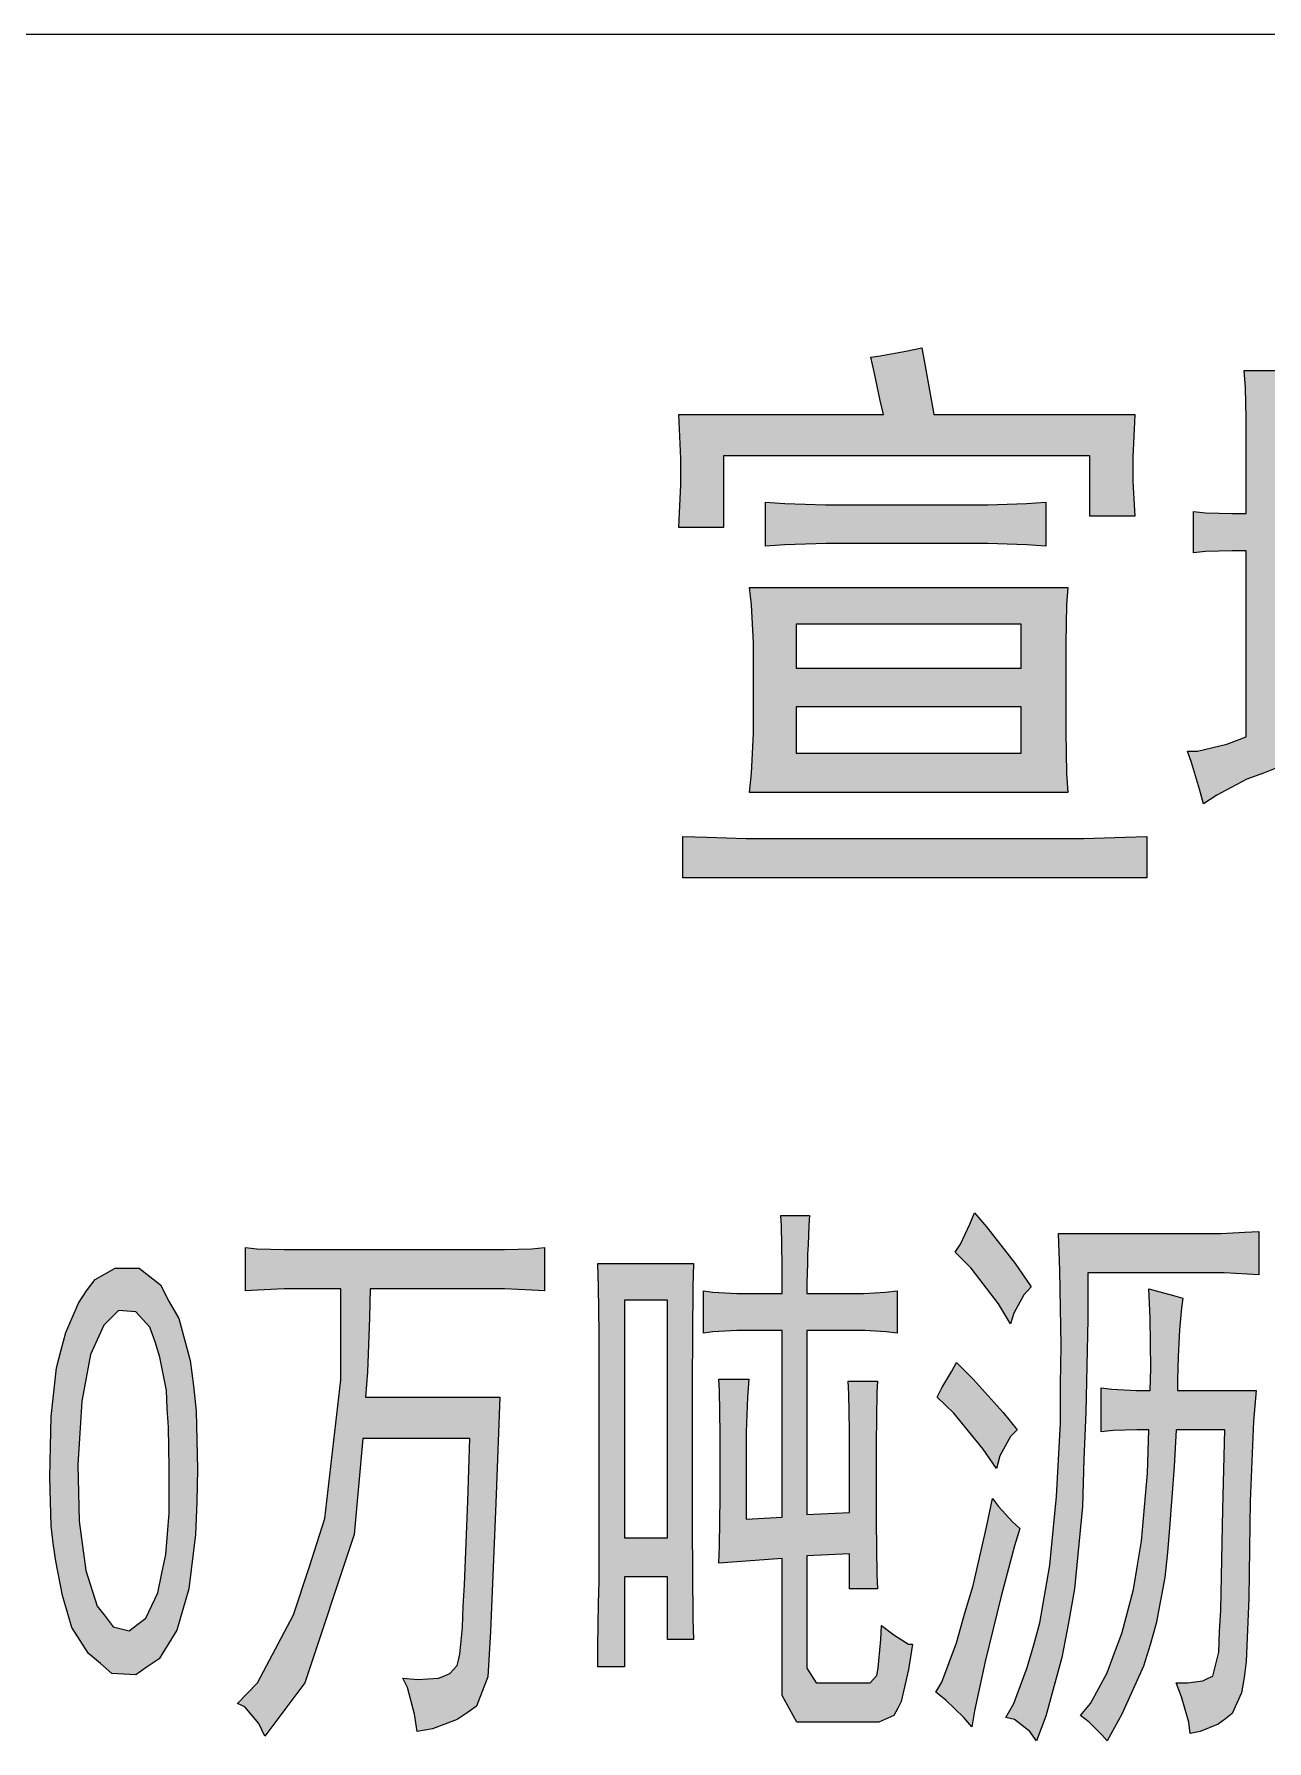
# Model space of a CAD drawing. Header units: millimetres. Extents: x 0 to 207, y 0 to 293.
# Drawn here: x 103.45 to 109.96, y 256.03 to 265.05 of the extents above; entities that cross this region are included whole.
import ezdxf

# ---------------------------------------------------------------- set-up
doc = ezdxf.new("R2010")
doc.units = ezdxf.units.MM

msp = doc.modelspace()

# ---------------------------------------------------------------- hatches: boundary and pattern name
h = msp.add_hatch(color=0)
h.dxf.hatch_style = 2
h.paths.add_polyline_path([(108.136972, 263.394472), (108.158139, 263.278056), (108.189889, 263.101667), (108.200472, 263.041694), (109.262333, 263.041694), (109.258806, 262.964083), (109.25175, 262.815917), (109.25175, 262.748889), (109.25175, 262.688917), (109.258806, 262.565444), (109.262333, 262.505472), (109.025972, 262.505472), (109.025972, 262.822972), (107.089222, 262.822972), (107.089222, 262.4455), (106.852861, 262.4455), (106.856389, 262.523111), (106.863444, 262.671278), (106.863444, 262.738306), (106.863444, 262.808861), (106.856389, 262.964083), (106.852861, 263.041694), (107.935889, 263.041694), (107.91825, 263.115778), (107.8865, 263.267472), (107.868861, 263.345083), (107.91825, 263.352139), (108.052306, 263.376833)])
h = msp.add_hatch(color=0)
h.dxf.hatch_style = 2
h.paths.add_polyline_path([(110.292444, 261.274278), (110.20425, 261.246056), (110.031389, 261.182556), (109.943194, 261.147278), (109.855, 261.115528), (109.69625, 261.030861), (109.625694, 260.985), (109.604528, 261.062611), (109.562194, 261.203722), (109.541028, 261.263694), (109.593944, 261.263694), (109.749167, 261.298972), (109.851472, 261.337778), (109.851472, 262.322028), (109.777389, 262.322028), (109.636278, 262.3185), (109.572778, 262.311444), (109.572778, 262.530167), (109.636278, 262.523111), (109.777389, 262.519583), (109.851472, 262.519583), (109.851472, 262.957028), (109.851472, 263.024056), (109.847944, 263.182806), (109.840889, 263.274528), (110.056083, 263.274528), (110.049028, 263.193389), (110.0455, 263.034639), (110.0455, 262.957028), (110.0455, 262.519583), (110.109, 262.519583), (110.239528, 262.523111), (110.303028, 262.530167), (110.303028, 262.311444), (110.239528, 262.3185), (110.109, 262.322028), (110.0455, 262.322028), (110.0455, 261.408333), (110.105472, 261.422444), (110.232472, 261.464778), (110.303028, 261.496528), (110.295972, 261.433028), (110.292444, 261.323667)])
h = msp.add_hatch(color=0)
h.dxf.hatch_style = 2
h.paths.add_polyline_path([(108.383917, 262.565444), (108.486222, 262.565444), (108.690833, 262.5725), (108.793139, 262.579556), (108.793139, 262.346722), (108.690833, 262.353778), (108.486222, 262.360833), (108.383917, 262.360833), (107.752444, 262.360833), (107.6325, 262.360833), (107.413778, 262.353778), (107.311472, 262.346722), (107.311472, 262.579556), (107.413778, 262.5725), (107.628972, 262.565444), (107.741861, 262.565444)])
h = msp.add_hatch(color=0)
h.paths.add_polyline_path([(108.909556, 262.128), (108.9025, 262.036278), (108.898972, 261.835194), (108.898972, 261.725833), (108.898972, 261.471833), (108.898972, 261.362472), (108.9025, 261.147278), (108.909556, 261.044972), (107.226806, 261.044972), (107.237389, 261.147278), (107.247972, 261.355417), (107.247972, 261.457722), (107.247972, 261.725833), (107.247972, 261.835194), (107.237389, 262.036278), (107.226806, 262.128)])
h.paths.add_polyline_path([(108.662611, 261.253111), (108.662611, 261.496528), (107.47375, 261.496528), (107.47375, 261.253111)])
h.paths.add_polyline_path([(108.662611, 261.701139), (108.662611, 261.933972), (107.47375, 261.933972), (107.47375, 261.701139)])
h = msp.add_hatch(color=0)
h.dxf.hatch_style = 2
h.paths.add_polyline_path([(108.888389, 260.801556), (108.994222, 260.801556), (109.212944, 260.808611), (109.325833, 260.812139), (109.325833, 260.593417), (106.874028, 260.593417), (106.874028, 260.812139), (107.001028, 260.808611), (107.209167, 260.801556), (107.290306, 260.801556)])
h = msp.add_hatch(color=0)
h.dxf.hatch_style = 2
h.paths.add_polyline_path([(107.837111, 256.338917), (107.865333, 256.338917), (107.900611, 256.377722), (107.907667, 256.416528), (107.911194, 256.455333), (107.921778, 256.568222), (107.925306, 256.642306), (107.988806, 256.592917), (108.066417, 256.543528), (108.087583, 256.543528), (108.066417, 256.409472), (108.027611, 256.240139), (108.009972, 256.204861), (107.988806, 256.166056), (107.911194, 256.130778), (107.851222, 256.130778), (107.551361, 256.130778), (107.477278, 256.130778), (107.399667, 256.271889), (107.399667, 256.409472), (107.399667, 256.995083), (107.064528, 256.970389), (107.068056, 257.062111), (107.071583, 257.319639), (107.071583, 257.481917), (107.071583, 257.654778), (107.068056, 257.884083), (107.064528, 257.944056), (107.223278, 257.944056), (107.216222, 257.848806), (107.209167, 257.665361), (107.209167, 257.580694), (107.209167, 257.203222), (107.399667, 257.213806), (107.399667, 258.201583), (107.230333, 258.201583), (107.159778, 258.201583), (107.032778, 258.194528), (106.983389, 258.187472), (106.983389, 258.409722), (107.032778, 258.402667), (107.159778, 258.395611), (107.230333, 258.395611), (107.399667, 258.395611), (107.399667, 258.547306), (107.396139, 258.755444), (107.392611, 258.808361), (107.544306, 258.808361), (107.540778, 258.755444), (107.53725, 258.653139), (107.533722, 258.60375), (107.533722, 258.554361), (107.530194, 258.452056), (107.530194, 258.395611), (107.770083, 258.395611), (107.830056, 258.395611), (107.946472, 258.402667), (108.006444, 258.409722), (108.006444, 258.187472), (107.95, 258.194528), (107.837111, 258.201583), (107.780667, 258.201583), (107.530194, 258.201583), (107.530194, 257.227917), (107.755972, 257.2385), (107.755972, 257.541889), (107.755972, 257.672417), (107.752444, 257.866444), (107.748917, 257.933472), (107.904139, 257.933472), (107.900611, 257.8735), (107.897083, 257.605389), (107.897083, 257.39725), (107.897083, 257.189111), (107.900611, 256.910417), (107.904139, 256.836333), (107.755972, 256.836333), (107.755972, 257.019778), (107.530194, 257.009194), (107.530194, 256.497667), (107.530194, 256.416528), (107.579583, 256.338917), (107.625444, 256.338917)])
h = msp.add_hatch(color=0)
h.dxf.hatch_style = 2
h.paths.add_polyline_path([(108.415667, 258.822472), (108.479167, 258.748389), (108.630861, 258.554361), (108.715528, 258.430889), (108.676722, 258.388556), (108.623806, 258.293306), (108.606167, 258.236861), (108.542667, 258.342694), (108.398028, 258.529667), (108.313361, 258.614333), (108.341583, 258.656667), (108.390972, 258.7625)])
h = msp.add_hatch(color=0)
h.dxf.hatch_style = 2
h.paths.add_polyline_path([(108.74375, 256.032), (108.708472, 256.081389), (108.627333, 256.144889), (108.581472, 256.155472), (108.623806, 256.229556), (108.694361, 256.420056), (108.729639, 256.54), (108.761389, 256.656417), (108.814306, 256.959806), (108.831944, 257.14325), (108.849583, 257.323167), (108.87075, 257.711222), (108.87075, 257.915833), (108.874278, 258.120444), (108.867222, 258.519083), (108.860167, 258.713111), (109.671556, 258.713111), (109.717417, 258.713111), (109.844417, 258.720167), (109.9185, 258.723694), (109.9185, 258.494389), (109.858528, 258.497917), (109.735056, 258.504972), (109.671556, 258.504972), (109.015389, 258.504972), (109.015389, 258.261556), (109.004806, 257.767667), (108.994222, 257.520722), (108.987167, 257.27025), (108.944833, 256.836333), (108.913083, 256.656417), (108.877806, 256.472972), (108.793139, 256.162528)])
h = msp.add_hatch(color=0)
h.dxf.hatch_style = 2
h.paths.add_polyline_path([(105.469972, 256.081389), (105.455861, 256.173111), (105.420583, 256.314222), (105.395889, 256.363611), (105.4735, 256.356556), (105.582861, 256.363611), (105.611083, 256.374194), (105.642833, 256.388306), (105.681639, 256.430639), (105.688694, 256.458861), (105.69575, 256.490611), (105.709861, 256.631722), (105.713389, 256.744611), (105.720444, 256.8575), (105.738083, 257.298472), (105.748667, 257.630083), (105.184222, 257.630083), (105.138361, 257.122083), (104.877306, 256.338917), (104.665639, 256.056694), (104.633889, 256.123722), (104.559806, 256.211917), (104.521, 256.229556), (104.626833, 256.338917), (104.817333, 256.69875), (104.902, 256.95275), (104.983139, 257.20675), (105.067806, 257.940528), (105.067806, 258.420306), (104.849083, 258.420306), (104.767944, 258.420306), (104.626833, 258.41325), (104.563333, 258.409722), (104.563333, 258.639028), (104.623306, 258.631972), (104.767944, 258.628444), (104.856139, 258.628444), (105.850972, 258.628444), (105.932111, 258.628444), (106.07675, 258.631972), (106.143778, 258.639028), (106.143778, 258.409722), (106.07675, 258.41325), (105.932111, 258.420306), (105.850972, 258.420306), (105.223028, 258.420306), (105.2195, 258.268611), (105.208917, 257.982861), (105.198333, 257.848806), (105.907417, 257.848806), (105.88625, 257.287889), (105.858028, 256.610556), (105.850972, 256.490611), (105.843917, 256.370667), (105.783944, 256.215444), (105.734556, 256.180167), (105.681639, 256.144889), (105.551111, 256.0955)])
h = msp.add_hatch(color=0)
h.paths.add_polyline_path([(103.533222, 257.58775), (103.53675, 257.7465), (103.564972, 258.004028), (103.589667, 258.099278), (103.614361, 258.191), (103.681389, 258.346222), (103.723722, 258.409722), (103.769583, 258.469694), (103.875417, 258.529667), (103.938917, 258.529667), (104.002417, 258.529667), (104.115306, 258.441472), (104.161167, 258.353278), (104.210556, 258.265083), (104.270528, 258.042833), (104.288167, 257.908778), (104.302278, 257.774722), (104.309333, 257.467806), (104.305806, 257.294944), (104.29875, 257.122083), (104.263472, 256.836333), (104.231722, 256.726972), (104.199972, 256.617611), (104.10825, 256.465917), (104.04475, 256.423583), (103.984778, 256.38125), (103.857778, 256.388306), (103.797806, 256.441222), (103.734306, 256.494139), (103.646111, 256.631722), (103.621417, 256.716389), (103.596722, 256.801056), (103.561444, 256.980972), (103.547333, 257.076222), (103.53675, 257.167944), (103.529694, 257.425472)])
h.paths.add_polyline_path([(103.688444, 257.658306), (103.677861, 257.4925), (103.684917, 257.192639), (103.702556, 257.062111), (103.720194, 256.931583), (103.780167, 256.744611), (103.8225, 256.691694), (103.864833, 256.63525), (103.9495, 256.614083), (103.995361, 256.649361), (104.037694, 256.681111), (104.101194, 256.815167), (104.122361, 256.917472), (104.143528, 257.01625), (104.161167, 257.234972), (104.161167, 257.354917), (104.161167, 257.474861), (104.157639, 257.690056), (104.150583, 257.788833), (104.147056, 257.884083), (104.111778, 258.060472), (104.087083, 258.141611), (104.058861, 258.219222), (103.984778, 258.300361), (103.938917, 258.303889), (103.893056, 258.307417), (103.815444, 258.229806), (103.780167, 258.152194), (103.744889, 258.074583), (103.699028, 257.827639)])
h = msp.add_hatch(color=0)
h.paths.add_polyline_path([(106.930472, 258.554361), (106.926944, 258.430889), (106.923417, 257.926417), (106.923417, 257.541889), (106.923417, 257.164417), (106.926944, 256.677583), (106.930472, 256.568222), (106.792889, 256.568222), (106.792889, 256.899833), (106.567111, 256.899833), (106.567111, 256.423583), (106.426, 256.423583), (106.426, 256.532944), (106.429528, 256.758722), (106.433056, 256.875139), (106.433056, 258.067528), (106.433056, 258.187472), (106.429528, 258.430889), (106.426, 258.554361)])
h.paths.add_polyline_path([(106.792889, 257.104444), (106.792889, 258.360333), (106.567111, 258.360333), (106.567111, 257.104444)])
h = msp.add_hatch(color=0)
h.dxf.hatch_style = 2
h.paths.add_polyline_path([(109.555139, 256.070806), (109.548083, 256.130778), (109.509278, 256.264833), (109.481056, 256.338917), (109.541028, 256.338917), (109.622167, 256.3495), (109.650389, 256.363611), (109.675083, 256.374194), (109.706833, 256.501194), (109.710361, 256.610556), (109.717417, 256.723444), (109.728, 257.256139), (109.738583, 257.675944), (109.481056, 257.675944), (109.470472, 257.481917), (109.445778, 257.157361), (109.435194, 257.026833), (109.421083, 256.896306), (109.375222, 256.652889), (109.343472, 256.54), (109.308194, 256.427111), (109.195306, 256.173111), (109.117694, 256.032), (109.089472, 256.06375), (109.022444, 256.130778), (108.976583, 256.166056), (109.0295, 256.229556), (109.117694, 256.391833), (109.1565, 256.497667), (109.195306, 256.599972), (109.255278, 256.832806), (109.276444, 256.959806), (109.297611, 257.086806), (109.329361, 257.446639), (109.336417, 257.675944), (109.272917, 257.675944), (109.149444, 257.672417), (109.085944, 257.665361), (109.085944, 257.898194), (109.142389, 257.891139), (109.269389, 257.884083), (109.343472, 257.884083), (109.347, 258.0005), (109.343472, 258.268611), (109.336417, 258.420306), (109.375222, 258.409722), (109.466944, 258.385028), (109.516333, 258.370917), (109.509278, 258.321528), (109.498694, 258.205111), (109.495167, 258.134556), (109.491639, 258.064), (109.488111, 257.940528), (109.488111, 257.884083), (109.904389, 257.884083), (109.890278, 257.721806), (109.872639, 257.298472), (109.869111, 257.044472), (109.865583, 256.786944), (109.851472, 256.451806), (109.840889, 256.367139), (109.826778, 256.286), (109.777389, 256.176639), (109.742111, 256.148417), (109.703306, 256.120194), (109.608056, 256.081389)])
h = msp.add_hatch(color=0)
h.dxf.hatch_style = 2
h.paths.add_polyline_path([(108.320417, 258.03225), (108.408611, 257.944056), (108.567361, 257.767667), (108.641444, 257.675944), (108.606167, 257.640667), (108.549722, 257.538361), (108.532083, 257.471333), (108.461528, 257.573639), (108.306306, 257.764139), (108.218111, 257.848806), (108.242806, 257.898194), (108.295722, 257.986389)])
h = msp.add_hatch(color=0)
h.dxf.hatch_style = 2
h.paths.add_polyline_path([(108.655556, 257.153833), (108.627333, 257.062111), (108.556778, 256.797528), (108.514444, 256.624667), (108.472111, 256.451806), (108.415667, 256.19075), (108.401556, 256.106083), (108.359222, 256.155472), (108.263972, 256.247194), (108.211056, 256.289528), (108.242806, 256.342444), (108.320417, 256.550583), (108.36275, 256.702278), (108.408611, 256.853972), (108.479167, 257.160889), (108.510917, 257.312583), (108.542667, 257.27025), (108.61675, 257.189111)])

# ---------------------------------------------------------------- linework, layer by layer
at = {"color": 0, "lineweight": 0}
for points in [[(77.840417, 265.052528), (201.9935, 265.052528)], [(110.031389, 261.182556), (109.943194, 261.147278), (109.855, 261.115528), (109.69625, 261.030861), (109.625694, 260.985), (109.604528, 261.062611), (109.562194, 261.203722), (109.541028, 261.263694), (109.593944, 261.263694), (109.749167, 261.298972), (109.851472, 261.337778), (109.851472, 262.322028), (109.777389, 262.322028), (109.636278, 262.3185), (109.572778, 262.311444), (109.572778, 262.530167), (109.636278, 262.523111), (109.777389, 262.519583), (109.851472, 262.519583), (109.851472, 262.957028), (109.851472, 263.024056), (109.847944, 263.182806), (109.840889, 263.274528), (110.056083, 263.274528)]]:
    msp.add_lwpolyline(points, dxfattribs=at)
for points in [[(108.136972, 263.394472), (108.158139, 263.278056), (108.189889, 263.101667), (108.200472, 263.041694), (109.262333, 263.041694), (109.258806, 262.964083), (109.25175, 262.815917), (109.25175, 262.748889), (109.25175, 262.688917), (109.258806, 262.565444), (109.262333, 262.505472), (109.025972, 262.505472), (109.025972, 262.822972), (107.089222, 262.822972), (107.089222, 262.4455), (106.852861, 262.4455), (106.856389, 262.523111), (106.863444, 262.671278), (106.863444, 262.738306), (106.863444, 262.808861), (106.856389, 262.964083), (106.852861, 263.041694), (107.935889, 263.041694), (107.91825, 263.115778), (107.8865, 263.267472), (107.868861, 263.345083), (107.91825, 263.352139), (108.052306, 263.376833)], [(108.383917, 262.565444), (108.486222, 262.565444), (108.690833, 262.5725), (108.793139, 262.579556), (108.793139, 262.346722), (108.690833, 262.353778), (108.486222, 262.360833), (108.383917, 262.360833), (107.752444, 262.360833), (107.6325, 262.360833), (107.413778, 262.353778), (107.311472, 262.346722), (107.311472, 262.579556), (107.413778, 262.5725), (107.628972, 262.565444), (107.741861, 262.565444)], [(108.909556, 262.128), (108.9025, 262.036278), (108.898972, 261.835194), (108.898972, 261.725833), (108.898972, 261.471833), (108.898972, 261.362472), (108.9025, 261.147278), (108.909556, 261.044972), (107.226806, 261.044972), (107.237389, 261.147278), (107.247972, 261.355417), (107.247972, 261.457722), (107.247972, 261.725833), (107.247972, 261.835194), (107.237389, 262.036278), (107.226806, 262.128)], [(108.662611, 261.701139), (108.662611, 261.933972), (107.47375, 261.933972), (107.47375, 261.701139)], [(108.662611, 261.253111), (108.662611, 261.496528), (107.47375, 261.496528), (107.47375, 261.253111)], [(108.888389, 260.801556), (108.994222, 260.801556), (109.212944, 260.808611), (109.325833, 260.812139), (109.325833, 260.593417), (106.874028, 260.593417), (106.874028, 260.812139), (107.001028, 260.808611), (107.209167, 260.801556), (107.290306, 260.801556)], [(107.837111, 256.338917), (107.865333, 256.338917), (107.900611, 256.377722), (107.907667, 256.416528), (107.911194, 256.455333), (107.921778, 256.568222), (107.925306, 256.642306), (107.988806, 256.592917), (108.066417, 256.543528), (108.087583, 256.543528), (108.066417, 256.409472), (108.027611, 256.240139), (108.009972, 256.204861), (107.988806, 256.166056), (107.911194, 256.130778), (107.851222, 256.130778), (107.551361, 256.130778), (107.477278, 256.130778), (107.399667, 256.271889), (107.399667, 256.409472), (107.399667, 256.995083), (107.064528, 256.970389), (107.068056, 257.062111), (107.071583, 257.319639), (107.071583, 257.481917), (107.071583, 257.654778), (107.068056, 257.884083), (107.064528, 257.944056), (107.223278, 257.944056), (107.216222, 257.848806), (107.209167, 257.665361), (107.209167, 257.580694), (107.209167, 257.203222), (107.399667, 257.213806), (107.399667, 258.201583), (107.230333, 258.201583), (107.159778, 258.201583), (107.032778, 258.194528), (106.983389, 258.187472), (106.983389, 258.409722), (107.032778, 258.402667), (107.159778, 258.395611), (107.230333, 258.395611), (107.399667, 258.395611), (107.399667, 258.547306), (107.396139, 258.755444), (107.392611, 258.808361), (107.544306, 258.808361), (107.540778, 258.755444), (107.53725, 258.653139), (107.533722, 258.60375), (107.533722, 258.554361), (107.530194, 258.452056), (107.530194, 258.395611), (107.770083, 258.395611), (107.830056, 258.395611), (107.946472, 258.402667), (108.006444, 258.409722), (108.006444, 258.187472), (107.95, 258.194528), (107.837111, 258.201583), (107.780667, 258.201583), (107.530194, 258.201583), (107.530194, 257.227917), (107.755972, 257.2385), (107.755972, 257.541889), (107.755972, 257.672417), (107.752444, 257.866444), (107.748917, 257.933472), (107.904139, 257.933472), (107.900611, 257.8735), (107.897083, 257.605389), (107.897083, 257.39725), (107.897083, 257.189111), (107.900611, 256.910417), (107.904139, 256.836333), (107.755972, 256.836333), (107.755972, 257.019778), (107.530194, 257.009194), (107.530194, 256.497667), (107.530194, 256.416528), (107.579583, 256.338917), (107.625444, 256.338917)], [(108.415667, 258.822472), (108.479167, 258.748389), (108.630861, 258.554361), (108.715528, 258.430889), (108.676722, 258.388556), (108.623806, 258.293306), (108.606167, 258.236861), (108.542667, 258.342694), (108.398028, 258.529667), (108.313361, 258.614333), (108.341583, 258.656667), (108.390972, 258.7625)], [(108.74375, 256.032), (108.708472, 256.081389), (108.627333, 256.144889), (108.581472, 256.155472), (108.623806, 256.229556), (108.694361, 256.420056), (108.729639, 256.54), (108.761389, 256.656417), (108.814306, 256.959806), (108.831944, 257.14325), (108.849583, 257.323167), (108.87075, 257.711222), (108.87075, 257.915833), (108.874278, 258.120444), (108.867222, 258.519083), (108.860167, 258.713111), (109.671556, 258.713111), (109.717417, 258.713111), (109.844417, 258.720167), (109.9185, 258.723694), (109.9185, 258.494389), (109.858528, 258.497917), (109.735056, 258.504972), (109.671556, 258.504972), (109.015389, 258.504972), (109.015389, 258.261556), (109.004806, 257.767667), (108.994222, 257.520722), (108.987167, 257.27025), (108.944833, 256.836333), (108.913083, 256.656417), (108.877806, 256.472972), (108.793139, 256.162528)], [(105.469972, 256.081389), (105.455861, 256.173111), (105.420583, 256.314222), (105.395889, 256.363611), (105.4735, 256.356556), (105.582861, 256.363611), (105.611083, 256.374194), (105.642833, 256.388306), (105.681639, 256.430639), (105.688694, 256.458861), (105.69575, 256.490611), (105.709861, 256.631722), (105.713389, 256.744611), (105.720444, 256.8575), (105.738083, 257.298472), (105.748667, 257.630083), (105.184222, 257.630083), (105.138361, 257.122083), (104.877306, 256.338917), (104.665639, 256.056694), (104.633889, 256.123722), (104.559806, 256.211917), (104.521, 256.229556), (104.626833, 256.338917), (104.817333, 256.69875), (104.902, 256.95275), (104.983139, 257.20675), (105.067806, 257.940528), (105.067806, 258.420306), (104.849083, 258.420306), (104.767944, 258.420306), (104.626833, 258.41325), (104.563333, 258.409722), (104.563333, 258.639028), (104.623306, 258.631972), (104.767944, 258.628444), (104.856139, 258.628444), (105.850972, 258.628444), (105.932111, 258.628444), (106.07675, 258.631972), (106.143778, 258.639028), (106.143778, 258.409722), (106.07675, 258.41325), (105.932111, 258.420306), (105.850972, 258.420306), (105.223028, 258.420306), (105.2195, 258.268611), (105.208917, 257.982861), (105.198333, 257.848806), (105.907417, 257.848806), (105.88625, 257.287889), (105.858028, 256.610556), (105.850972, 256.490611), (105.843917, 256.370667), (105.783944, 256.215444), (105.734556, 256.180167), (105.681639, 256.144889), (105.551111, 256.0955)], [(103.533222, 257.58775), (103.53675, 257.7465), (103.564972, 258.004028), (103.589667, 258.099278), (103.614361, 258.191), (103.681389, 258.346222), (103.723722, 258.409722), (103.769583, 258.469694), (103.875417, 258.529667), (103.938917, 258.529667), (104.002417, 258.529667), (104.115306, 258.441472), (104.161167, 258.353278), (104.210556, 258.265083), (104.270528, 258.042833), (104.288167, 257.908778), (104.302278, 257.774722), (104.309333, 257.467806), (104.305806, 257.294944), (104.29875, 257.122083), (104.263472, 256.836333), (104.231722, 256.726972), (104.199972, 256.617611), (104.10825, 256.465917), (104.04475, 256.423583), (103.984778, 256.38125), (103.857778, 256.388306), (103.797806, 256.441222), (103.734306, 256.494139), (103.646111, 256.631722), (103.621417, 256.716389), (103.596722, 256.801056), (103.561444, 256.980972), (103.547333, 257.076222), (103.53675, 257.167944), (103.529694, 257.425472)], [(106.930472, 258.554361), (106.926944, 258.430889), (106.923417, 257.926417), (106.923417, 257.541889), (106.923417, 257.164417), (106.926944, 256.677583), (106.930472, 256.568222), (106.792889, 256.568222), (106.792889, 256.899833), (106.567111, 256.899833), (106.567111, 256.423583), (106.426, 256.423583), (106.426, 256.532944), (106.429528, 256.758722), (106.433056, 256.875139), (106.433056, 258.067528), (106.433056, 258.187472), (106.429528, 258.430889), (106.426, 258.554361)], [(106.792889, 257.104444), (106.792889, 258.360333), (106.567111, 258.360333), (106.567111, 257.104444)], [(109.555139, 256.070806), (109.548083, 256.130778), (109.509278, 256.264833), (109.481056, 256.338917), (109.541028, 256.338917), (109.622167, 256.3495), (109.650389, 256.363611), (109.675083, 256.374194), (109.706833, 256.501194), (109.710361, 256.610556), (109.717417, 256.723444), (109.728, 257.256139), (109.738583, 257.675944), (109.481056, 257.675944), (109.470472, 257.481917), (109.445778, 257.157361), (109.435194, 257.026833), (109.421083, 256.896306), (109.375222, 256.652889), (109.343472, 256.54), (109.308194, 256.427111), (109.195306, 256.173111), (109.117694, 256.032), (109.089472, 256.06375), (109.022444, 256.130778), (108.976583, 256.166056), (109.0295, 256.229556), (109.117694, 256.391833), (109.1565, 256.497667), (109.195306, 256.599972), (109.255278, 256.832806), (109.276444, 256.959806), (109.297611, 257.086806), (109.329361, 257.446639), (109.336417, 257.675944), (109.272917, 257.675944), (109.149444, 257.672417), (109.085944, 257.665361), (109.085944, 257.898194), (109.142389, 257.891139), (109.269389, 257.884083), (109.343472, 257.884083), (109.347, 258.0005), (109.343472, 258.268611), (109.336417, 258.420306), (109.375222, 258.409722), (109.466944, 258.385028), (109.516333, 258.370917), (109.509278, 258.321528), (109.498694, 258.205111), (109.495167, 258.134556), (109.491639, 258.064), (109.488111, 257.940528), (109.488111, 257.884083), (109.904389, 257.884083), (109.890278, 257.721806), (109.872639, 257.298472), (109.869111, 257.044472), (109.865583, 256.786944), (109.851472, 256.451806), (109.840889, 256.367139), (109.826778, 256.286), (109.777389, 256.176639), (109.742111, 256.148417), (109.703306, 256.120194), (109.608056, 256.081389)], [(103.688444, 257.658306), (103.677861, 257.4925), (103.684917, 257.192639), (103.702556, 257.062111), (103.720194, 256.931583), (103.780167, 256.744611), (103.8225, 256.691694), (103.864833, 256.63525), (103.9495, 256.614083), (103.995361, 256.649361), (104.037694, 256.681111), (104.101194, 256.815167), (104.122361, 256.917472), (104.143528, 257.01625), (104.161167, 257.234972), (104.161167, 257.354917), (104.161167, 257.474861), (104.157639, 257.690056), (104.150583, 257.788833), (104.147056, 257.884083), (104.111778, 258.060472), (104.087083, 258.141611), (104.058861, 258.219222), (103.984778, 258.300361), (103.938917, 258.303889), (103.893056, 258.307417), (103.815444, 258.229806), (103.780167, 258.152194), (103.744889, 258.074583), (103.699028, 257.827639)], [(108.320417, 258.03225), (108.408611, 257.944056), (108.567361, 257.767667), (108.641444, 257.675944), (108.606167, 257.640667), (108.549722, 257.538361), (108.532083, 257.471333), (108.461528, 257.573639), (108.306306, 257.764139), (108.218111, 257.848806), (108.242806, 257.898194), (108.295722, 257.986389)], [(108.655556, 257.153833), (108.627333, 257.062111), (108.556778, 256.797528), (108.514444, 256.624667), (108.472111, 256.451806), (108.415667, 256.19075), (108.401556, 256.106083), (108.359222, 256.155472), (108.263972, 256.247194), (108.211056, 256.289528), (108.242806, 256.342444), (108.320417, 256.550583), (108.36275, 256.702278), (108.408611, 256.853972), (108.479167, 257.160889), (108.510917, 257.312583), (108.542667, 257.27025), (108.61675, 257.189111)]]:
    msp.add_lwpolyline(points, close=True, dxfattribs=at)

doc.saveas('drawing.dxf')
